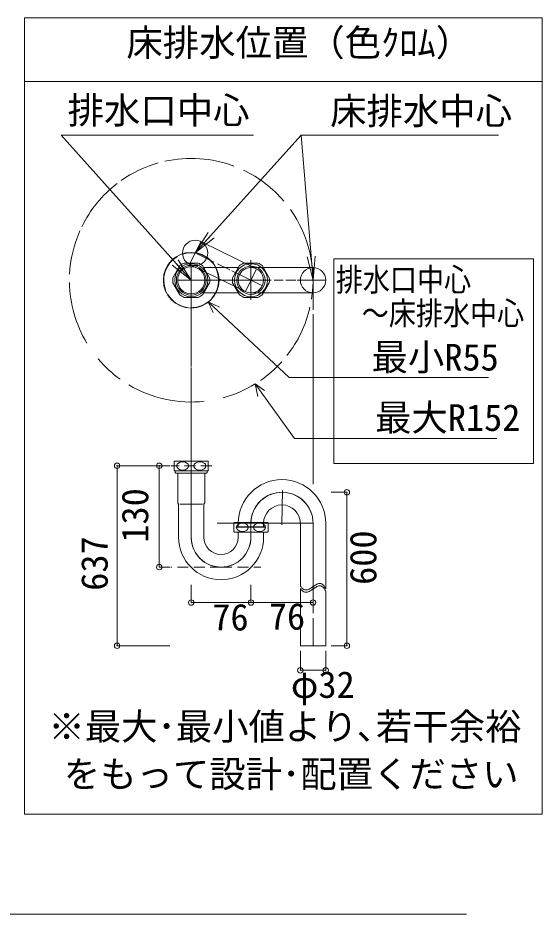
# Model space of a CAD drawing. Units: millimetres at full size, sheet at 1:5; details may follow other scales. Extents: x -1002 to 1043, y -687 to 1203.
# Drawn here: x 755.4 to 1043.5, y -687.1 to -194.6 of the extents above; entities that cross this region are included whole.
import ezdxf
from ezdxf.enums import TextEntityAlignment as Align

# ---------------------------------------------------------------- set-up
doc = ezdxf.new("R2010")
doc.units = ezdxf.units.MM
doc.header["$LTSCALE"] = 5
doc.header["$PDMODE"] = 32
doc.header["$PDSIZE"] = 3
doc.linetypes.add('DASHED1', pattern=[1.8, 1.2, -0.6])
doc.layers.add('F-0', color=7, linetype='Continuous', lineweight=15)
doc.styles.add('ＭＳ ゴシック', font='')
doc.styles.get('ＭＳ ゴシック').set_extended_font_data('MS Gothic')

msp = doc.modelspace()

# ---------------------------------------------------------------- linework, layer by layer
at = {"layer": 'F-0', "lineweight": 18}
for p, q in [((759.116, -194.619), (759.116, -632.119)), ((1043.491, -194.619), (759.116, -194.619)), ((1043.491, -632.119), (1043.491, -194.619)), ((759.116, -632.119), (1043.491, -632.119))]:
    msp.add_line(p, q, dxfattribs=at)
at = {"layer": 'F-0'}
for p, q in [((759.116, -229.619), (1043.491, -229.619)), ((779.269, -259.042), (884.831, -259.042)), ((850.672, -338.753), (779.269, -259.042)), ((852.818, -323.783), (911.175, -259.042)), ((911.175, -259.042), (1019.624, -259.042)), ((911.175, -259.042), (939.604, -259.042)), ((917.609, -338.753), (911.175, -259.042)), ((852.818, -323.783), (859.981, -312.57)), ((852.818, -323.783), (861.605, -314.034)), ((855.869, -317.532), (849.766, -330.035)), ((852.818, -323.783), (863.23, -315.499)), ((855.869, -317.532), (886.536, -332.502)), ((863.02, -328.763), (852.818, -323.783)), ((850.672, -338.753), (841.914, -328.977)), ((850.672, -338.753), (843.544, -327.517)), ((854.543, -329.347), (846.8, -329.347)), ((871.869, -333.083), (865.141, -329.799)), ((887.356, -329.347), (879.613, -329.347)), ((883.484, -349.518), (883.484, -327.796)), ((917.609, -338.753), (914.373, -325.846)), ((917.609, -338.753), (916.553, -325.67)), ((917.609, -338.753), (918.734, -325.494)), ((929.052, -326.978), (929.052, -439.543)), ((929.052, -326.978), (1038.727, -326.978)), ((1038.727, -326.978), (1038.727, -439.543)), ((850.672, -338.753), (840.285, -330.436)), ((844.462, -330.697), (840.59, -337.403)), ((850.672, -331.315), (850.672, -349.518)), ((850.672, -331.318), (850.672, -346.19)), ((860.754, -337.403), (856.882, -330.697)), ((876.639, -331.797), (857.517, -331.797)), ((889.921, -341.895), (873.07, -333.669)), ((877.274, -330.697), (873.402, -337.403)), ((886.536, -332.502), (880.433, -345.004)), ((883.484, -347.394), (883.484, -330.112)), ((883.484, -331.797), (917.609, -331.797)), ((893.566, -337.403), (889.694, -330.697)), ((917.609, -345.709), (917.609, -331.797)), ((850.672, -338.753), (843.11, -338.753)), ((843.234, -338.753), (867.078, -338.753)), ((850.672, -338.753), (894.63, -338.753)), ((867.078, -338.753), (894.696, -338.753)), ((896.244, -338.753), (901.26, -338.753)), ((902.701, -338.753), (908.236, -338.753)), ((908.812, -338.753), (924.566, -338.753)), ((908.812, -338.753), (924.566, -338.753)), ((917.609, -338.753), (917.609, -355.092)), ((840.59, -340.103), (844.462, -346.809)), ((856.882, -346.809), (860.754, -340.103)), ((873.402, -340.103), (877.274, -346.809)), ((889.694, -346.809), (893.566, -340.103)), ((846.8, -348.159), (854.543, -348.159)), ((850.672, -346.19), (850.672, -358.774)), ((850.672, -386.099), (850.672, -349.518)), ((857.517, -345.709), (876.639, -345.709)), ((879.613, -348.159), (887.356, -348.159)), ((917.609, -345.709), (883.484, -345.709)), ((859.967, -350.674), (862.755, -356.478)), ((859.967, -350.674), (866.192, -353.522)), ((859.967, -350.674), (904.447, -392.274)), ((917.609, -357.468), (917.609, -374.566)), ((917.609, -358.606), (917.609, -375.737)), ((850.672, -366.365), (850.672, -385.492)), ((917.609, -375.298), (917.609, -407.948)), ((917.609, -378.373), (917.609, -408.534)), ((850.672, -392.778), (850.672, -416.46)), ((908.968, -392.274), (904.447, -392.274)), ((1014.003, -392.274), (908.968, -392.274)), ((885.74, -395.769), (887.368, -402.595)), ((885.74, -395.769), (891.028, -399.373)), ((885.74, -395.769), (907.462, -425.702)), ((917.609, -408.388), (917.609, -416.001)), ((917.609, -412.195), (917.609, -434.01)), ((850.672, -419.8), (850.672, -480.536)), ((917.609, -420.236), (917.609, -449.608)), ((1018.583, -425.702), (907.462, -425.702)), ((841.585, -438.175), (859.759, -438.175)), ((841.266, -438.54), (841.266, -443.06)), ((860.078, -443.06), (860.078, -438.54)), ((917.609, -439.574), (917.609, -450.901)), ((929.052, -439.543), (1038.727, -439.543)), ((859.75, -443.425), (841.585, -443.425)), ((841.585, -443.425), (841.594, -443.425)), ((841.585, -443.425), (841.594, -443.425)), ((841.922, -443.425), (841.922, -444.461)), ((843.234, -444.811), (843.234, -451.939)), ((859.072, -444.811), (850.672, -444.811)), ((858.109, -451.939), (858.109, -444.811)), ((859.422, -444.461), (859.072, -444.811)), ((859.422, -444.461), (859.422, -443.425)), ((859.75, -443.425), (859.759, -443.425)), ((843.234, -451.939), (843.234, -460.881)), ((858.109, -460.881), (858.109, -451.939)), ((850.672, -480), (850.672, -454.17)), ((900.779, -454.324), (900.539, -473.093)), ((843.657, -461.801), (843.328, -461.231)), ((843.716, -462.019), (843.716, -469.354)), ((844.455, -461.902), (850.672, -461.902)), ((850.672, -461.902), (856.888, -461.902)), ((857.628, -480), (857.628, -462.019)), ((858.015, -461.231), (857.687, -461.801)), ((843.716, -469.354), (843.716, -480)), ((917.618, -472.344), (864.985, -472.344)), ((874.078, -472.271), (874.078, -476.792)), ((874.397, -471.907), (892.571, -471.907)), ((876.528, -472.344), (876.528, -473.832)), ((883.484, -479.965), (883.484, -472.344)), ((883.493, -480), (883.493, -471.571)), ((890.441, -473.832), (890.441, -472.344)), ((892.891, -476.792), (892.891, -472.271)), ((910.653, -472.344), (910.653, -506.817)), ((917.609, -472.344), (917.609, -496.265)), ((917.609, -472.344), (917.609, -491.628)), ((924.566, -508.341), (924.566, -472.344)), ((892.562, -477.157), (874.397, -477.157)), ((874.397, -477.157), (874.406, -477.157)), ((875.719, -474.532), (875.719, -474.269)), ((875.719, -474.269), (883.484, -474.269)), ((876.091, -474.532), (875.719, -474.532)), ((891.25, -474.532), (876.091, -474.532)), ((876.528, -477.35), (876.528, -480)), ((883.484, -474.269), (891.25, -474.269)), ((890.441, -480), (890.441, -477.35)), ((891.25, -474.532), (891.25, -474.269)), ((917.609, -495.899), (917.609, -521.766)), ((910.653, -508.129), (910.653, -525.326)), ((910.653, -525.326), (910.653, -539.629)), ((917.609, -524.45), (917.609, -539.629)), ((-1002.086, -687.064), (1002.034, -687.064))]:
    msp.add_line(p, q, dxfattribs=at)
at = {"layer": 'F-0', "color": 4, "lineweight": 9}
for p, q in [((809.943, -440.715), (809.943, -539.629)), ((809.943, -440.715), (838.832, -440.715)), ((833.097, -440.715), (833.097, -496.407)), ((833.097, -440.715), (838.832, -440.715)), ((936.22, -455.292), (927.557, -455.292)), ((936.22, -455.292), (936.22, -539.629)), ((833.097, -496.407), (838.832, -496.407)), ((850.672, -515.894), (850.672, -506.084)), ((883.493, -515.894), (883.493, -506.084)), ((917.609, -515.894), (917.609, -506.084)), ((850.672, -515.894), (883.493, -515.894)), ((883.493, -515.894), (917.609, -515.894)), ((809.943, -539.629), (838.832, -539.629)), ((936.22, -539.629), (927.557, -539.629)), ((910.653, -553.091), (910.653, -542.465)), ((924.566, -553.091), (924.566, -542.465)), ((910.653, -553.091), (924.566, -553.091))]:
    msp.add_line(p, q, dxfattribs=at)
at = {"layer": 'F-0', "color": 4, "linetype": 'DASHED1', "lineweight": 9}
for p, q in [((836.903, -440.715), (836.839, -440.715)), ((861.98, -440.715), (839.545, -440.715)), ((867.078, -496.407), (839.548, -496.407)), ((867.078, -496.407), (888.911, -496.407))]:
    msp.add_line(p, q, dxfattribs=at)
at = {"layer": 'F-0'}
for points in [[(886.536, -332.502), (880.433, -345.004), (849.766, -330.035)], [(850.672, -454.048), (850.672, -417.978), (850.672, -386.706)], [(850.672, -444.811), (842.272, -444.811), (841.922, -444.461)], [(910.653, -539.629), (924.566, -539.629), (924.566, -509.654)]]:
    msp.add_lwpolyline(points, dxfattribs=at)
for centre, radius in [((852.818, -323.783), 6.956), ((850.672, -338.753), 15.312), ((850.672, -338.753), 9.087), ((883.484, -338.753), 9.087), ((850.672, -338.753), 8.166), ((883.484, -338.753), 7.766), ((883.484, -338.753), 7.766), ((917.609, -338.753), 6.956)]:
    msp.add_circle(centre, radius, dxfattribs=at)
at = {"layer": 'F-0', "lineweight": 18}
for centre, radius in [((850.672, -338.753), 7.438), ((883.484, -338.753), 6.956)]:
    msp.add_circle(centre, radius, dxfattribs=at)
at = {"layer": 'F-0'}
for centre, radius, start, end in [((850.672, -338.753), 66.938, 105.78741, 125.02387), ((850.672, -338.753), 66.938, 69.55176, 102.48458), ((850.672, -338.753), 66.938, 40.45346, 64.61694), ((850.672, -338.753), 66.938, 127.52212, 153.93512), ((850.672, -338.753), 66.938, 351.07633, 35.51055), ((850.672, -338.753), 66.938, 156.12741, 177.22121), ((850.672, -338.753), 15.117, 38.01873, 108.88428), ((850.672, -338.753), 15.117, 119.87082, 203.47911), ((850.672, -338.753), 10.172, 112.37215, 127.62785), ((850.672, -338.753), 10.172, 52.37215, 67.62785), ((883.484, -338.753), 10.172, 112.37215, 127.62785), ((883.484, -338.753), 10.172, 52.37215, 67.62785), ((850.672, -338.753), 15.117, 317.38555, 32.77859), ((850.672, -338.753), 10.172, 172.37215, 187.62785), ((850.672, -338.753), 10.172, 352.37215, 7.62785), ((883.484, -338.753), 10.172, 172.37215, 187.62785), ((883.484, -338.753), 10.172, 352.37215, 7.62785), ((850.672, -338.753), 66.938, 181.04134, 211.02681), ((850.672, -338.753), 15.117, 211.12095, 261.30647), ((850.672, -338.753), 10.172, 232.37215, 247.62785), ((850.672, -338.753), 10.172, 292.37215, 307.62785), ((883.484, -338.753), 10.172, 232.37215, 247.62785), ((883.484, -338.753), 10.172, 292.37215, 307.62785), ((850.672, -338.753), 15.117, 269.01468, 307.94515), ((850.672, -338.753), 66.938, 321.76369, 347.20103), ((850.672, -338.753), 66.938, 220.25424, 234.38576), ((850.672, -338.753), 66.938, 304.63473, 317.9845), ((850.672, -338.753), 66.938, 239.27946, 276.17448), ((850.672, -338.753), 66.938, 285.1851, 301.59392), ((850.672, -338.753), 66.938, 274.56964, 274.58397), ((844.219, -440.8), 3.719, 135.09913, 142.57199), ((857.125, -440.8), 3.719, 37.42801, 44.90087), ((844.219, -440.8), 3.719, 217.42801, 224.90087), ((857.125, -440.8), 3.719, 315.09913, 322.57199), ((900.547, -472.344), 24.019, 0, 180), ((900.547, -472.344), 17.062, 87.94387, 180), ((900.547, -472.344), 17.071, 0, 177.40546), ((900.547, -472.344), 17.062, 0, 87.94387), ((843.934, -460.881), 0.7, 180, 210), ((843.278, -462.019), 0.438, 0, 30), ((858.066, -462.019), 0.438, 150, 180), ((857.409, -460.881), 0.7, 330, 0), ((900.547, -472.344), 10.106, 0, 180), ((877.031, -474.532), 3.719, 135.09913, 142.57199), ((889.937, -474.532), 3.719, 37.42801, 44.90087), ((877.031, -474.532), 3.719, 217.42801, 224.90087), ((876.091, -473.832), 0.438, 270, 0), ((876.091, -477.35), 0.438, 0, 26.17755), ((890.878, -473.832), 0.438, 180, 270), ((890.878, -477.35), 0.438, 150, 180), ((889.937, -474.532), 3.719, 315.09913, 322.57199), ((867.078, -480), 23.363, 180, 0), ((867.078, -480), 16.406, 180, 270), ((867.078, -480), 16.415, 181.87086, 0), ((867.078, -480), 9.45, 180, 0), ((867.078, -480), 16.406, 270, 0), ((915.97, -503.401), 6.319, 212.72203, 226.60953), ((977.528, -592.696), 104.441, 124.52174, 125.14879), ((926.727, -518.8), 14.767, 120.34038, 124.6107), ((922.525, -511.564), 6.4, 111.45266, 120.60102), ((922.525, -512.876), 6.4, 111.45266, 120.60102), ((921.445, -508.756), 3.391, 96.00772, 111.8117), ((921.445, -510.068), 3.391, 96.00772, 111.8117), ((921.326, -507.746), 2.375, 73.97913, 95.71073), ((921.326, -509.059), 2.375, 73.97913, 95.71073), ((921.157, -508.075), 2.738, 51.5772, 72.48176), ((921.157, -509.387), 2.738, 51.5772, 72.48176), ((919.73, -509.686), 4.889, 35.29043, 50.21011), ((915.316, -512.643), 10.201, 24.94423, 34.52454), ((915.97, -504.713), 6.319, 212.72203, 226.60953), ((914.089, -505.471), 3.523, 225.702, 245.03152), ((914.089, -506.783), 3.523, 225.702, 245.03152), ((913.745, -506.228), 2.692, 244.86394, 266.31233), ((913.745, -507.54), 2.692, 244.86394, 266.31233), ((913.754, -505.734), 3.186, 266.722, 284.24596), ((913.754, -507.046), 3.186, 266.722, 284.24596), ((913.257, -503.863), 5.122, 284.48835, 295.96465), ((913.257, -505.176), 5.122, 284.48835, 295.96465), ((911.256, -499.77), 9.678, 296.00867, 302.489), ((911.256, -501.083), 9.678, 296.00867, 302.489), ((903.399, -487.415), 24.32, 302.46715, 305.15235), ((903.399, -488.727), 24.32, 302.46715, 305.15235), ((977.528, -594.009), 104.441, 124.52174, 125.14879), ((926.727, -520.113), 14.767, 120.34038, 124.6107), ((919.73, -510.999), 4.889, 35.29043, 50.21011), ((915.316, -513.956), 10.201, 24.94423, 34.52454)]:
    msp.add_arc(centre, radius, start, end, dxfattribs=at)
for centre in [(845.969, -440.8), (855.375, -440.8), (878.781, -474.532), (888.187, -474.532)]:
    msp.add_ellipse(centre, major_axis=(3.353, 0), ratio=0.674074, dxfattribs=at)
at = {"layer": 'F-0', "color": 6}
for p in [(809.943, -440.715), (833.097, -440.715), (936.22, -455.292), (833.097, -496.407), (850.672, -515.894), (883.493, -515.894), (917.609, -515.894), (809.943, -539.629), (936.22, -539.629), (910.653, -553.091), (924.566, -553.091)]:
    msp.add_point(p, dxfattribs=at)

# ---------------------------------------------------------------- texts
at = {"layer": 'F-0', "style": 'ＭＳ ゴシック'}
for s, p in [('床排水位置（色ｸﾛﾑ）', (815.051, -219.937)), ('排水口中心', (782.733, -257.129)), ('床排水中心', (927.028, -257.507)), ('最小R55', (949.781, -392.782)), ('最大R152', (951.691, -425.962)), ('76', (862.246, -535.612)), ('76', (893.34, -535.189)), ('φ32', (905.423, -572.698)), ('※最大･最小値より､若干余裕', (772.18, -595.729)), ('をもって設計･配置ください', (780.632, -621.836))]:
    msp.add_text(s, height=14.66, dxfattribs=at).set_placement(p, align=Align.BOTTOM_LEFT)
at = {"layer": 'F-0', "style": 'ＭＳ ゴシック', "width": 0.85}
for s, p in [('排水口中心', (930.111, -348.676)), ('～床排水中心', (944.403, -367.169))]:
    msp.add_text(s, height=12.83, dxfattribs=at).set_placement(p, align=Align.BOTTOM_LEFT)
at = {"layer": 'F-0', "style": 'ＭＳ ゴシック'}
for s, p in [('130', (831.468, -482.949)), ('600', (956.842, -506.161)), ('637', (809.182, -509.391))]:
    msp.add_text(s, height=14.66, rotation=90, dxfattribs=at).set_placement(p, align=Align.BOTTOM_LEFT)

doc.saveas('drawing.dxf')
